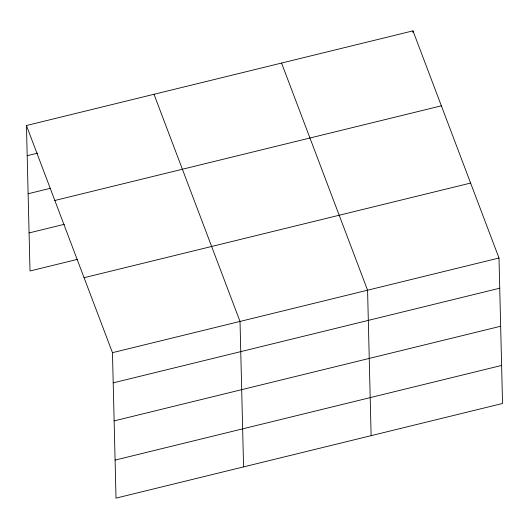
<?xml version="1.0" encoding="UTF-8"?>
<svg xmlns="http://www.w3.org/2000/svg" width="529" height="529" viewBox="0 0 529 529"><rect width="100%" height="100%" fill="white"/><g stroke="black" fill="none" stroke-linecap="round" stroke-linejoin="round"><path stroke-width="0.79" d="M26.45 125.525L412.984 30.867L498.992 258.02L502.55 403.475L116.016 498.133L112.465 352.671L26.45 125.525L30.008 270.98L77.34 259.389M27.191 155.711L37.619 153.159M28.116 193.753L50.579 188.251M54.837 200.484L441.365 105.826M29.075 232.939L64.373 224.296M84.078 277.712L470.612 183.06M112.465 352.671L498.992 258.02M113.199 382.864L499.733 288.206M114.132 420.899L500.665 326.248M115.091 460.091L501.618 365.44M281.56 63.05L367.576 290.203L371.127 435.658M154.005 94.288L240.021 321.44L243.571 466.895M412.984 30.867L413.023 32.5"/></g></svg>
